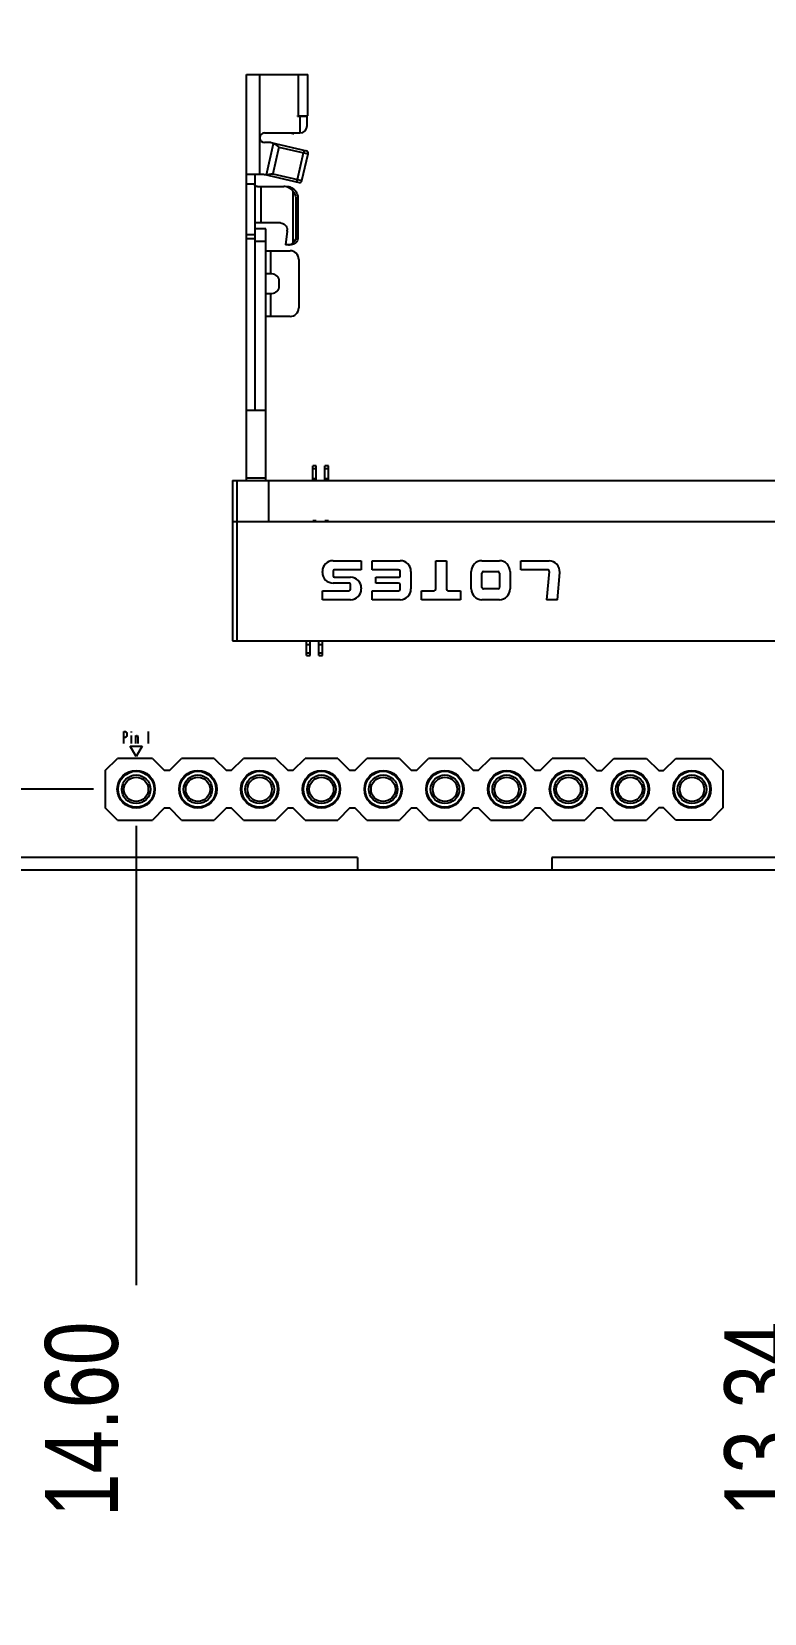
# Model space of a CAD drawing. Header units: millimetres. Extents: x 0 to 841, y 0 to 594.
# Drawn here: x 394.5 to 424.6, y 346.9 to 411.9 of the extents above; entities that cross this region are included whole.
import ezdxf

# ---------------------------------------------------------------- set-up
doc = ezdxf.new("R2010")
doc.units = ezdxf.units.MM
doc.header["$LTSCALE"] = 46.255
doc.layers.get('0').update_dxf_attribs({"linetype": 'CONTINUOUS'})
doc.layers.add('ASSEM_MEM', color=7, linetype='CONTINUOUS')
doc.styles.get("Standard").update_dxf_attribs({"font": 'txt', "width": 0.8})
doc.dimstyles.new('DIMSTYLE_1', dxfattribs={"dimtxt": 3, "dimasz": 2.1, "dimexe": 2, "dimexo": 1, "dimgap": 0.75, "dimtad": 0, "dimtih": 1, "dimtoh": 1, "dimzin": 0, "dimdsep": 46, "dimtxsty": 'STANDARD', "dimblk": '_FILLED', "dimblk1": '_FILLED', "dimblk2": '_FILLED', "dimcen": 0.09, "dimazin": 0, "dimtp": 0.01, "dimtm": 0.01, "dimtfac": 1, "dimtofl": 0, "dimtmove": 0, "dimatfit": 3, "dimldrblk": '_FILLED', "dimfxl": 1, "dimtolj": 1, "dimtzin": 0, "dimarcsym": 0})

# ---------------------------------------------------------------- blocks, each defined once
blk = doc.blocks.new('*D3')
at = {"color": 2, "linetype": 'CONTINUOUS'}
blk.add_line((412.694, 433.928), (377.53, 398.764), dxfattribs=at)
at = {"color": 2, "linetype": 'CONTINUOUS', "insert": (373.818, 400.355), "char_height": 3, "width": 9.6, "attachment_point": 3, "rotation": 45, "line_spacing_factor": 0.9}
blk.add_mtext('0.00', dxfattribs=at)
blk = doc.blocks.new('_FILLED')
at = {"color": 0, "linetype": 'BYBLOCK'}
blk.add_solid([(0, 0), (-1, 0.167), (-1, -0.167)], dxfattribs=at)
blk = doc.blocks.new('*D11')
at = {"color": 2, "linetype": 'CONTINUOUS'}
blk.add_line((339.401, 383.035), (339.401, 360.375), dxfattribs=at)
at = {"color": 2, "linetype": 'CONTINUOUS', "insert": (335.651, 358.875), "char_height": 3, "width": 12, "attachment_point": 3, "rotation": 90, "line_spacing_factor": 0.9}
blk.add_mtext('74.00', dxfattribs=at)
blk = doc.blocks.new('*D16')
at = {"color": 2, "linetype": 'CONTINUOUS'}
blk.add_line((398.801, 379.275), (398.801, 360.375), dxfattribs=at)
at = {"color": 2, "linetype": 'CONTINUOUS', "insert": (395.051, 358.875), "char_height": 3, "width": 12, "attachment_point": 3, "rotation": 90, "line_spacing_factor": 0.9}
blk.add_mtext('14.60', dxfattribs=at)
blk = doc.blocks.new('*D17')
at = {"color": 2, "linetype": 'CONTINUOUS'}
blk.add_line((397.051, 380.775), (254.218, 380.775), dxfattribs=at)
at = {"color": 2, "linetype": 'CONTINUOUS', "insert": (252.718, 384.525), "char_height": 3, "width": 12, "attachment_point": 3, "line_spacing_factor": 0.9}
blk.add_mtext('53.86', dxfattribs=at)
blk = doc.blocks.new('*D18')
at = {"color": 2, "linetype": 'CONTINUOUS'}
blk.add_line((426.741, 379.275), (426.741, 360.375), dxfattribs=at)
at = {"color": 2, "linetype": 'CONTINUOUS', "insert": (422.991, 358.875), "char_height": 3, "width": 12, "attachment_point": 3, "rotation": 90, "line_spacing_factor": 0.9}
blk.add_mtext('13.34', dxfattribs=at)
blk = doc.blocks.new('*D20')
at = {"color": 2, "linetype": 'CONTINUOUS'}
blk.add_line((472.636, 393.075), (472.636, 360.375), dxfattribs=at)
at = {"color": 2, "linetype": 'CONTINUOUS', "insert": (468.886, 358.875), "char_height": 3, "width": 12, "attachment_point": 3, "rotation": 90, "line_spacing_factor": 0.9}
blk.add_mtext('59.24', dxfattribs=at)
blk = doc.blocks.new('*D26')
at = {"color": 2, "linetype": 'CONTINUOUS'}
blk.add_line((514.901, 386.165), (514.901, 362.872), dxfattribs=at)
at = {"color": 2, "linetype": 'CONTINUOUS', "insert": (511.151, 361.372), "char_height": 3, "width": 14.4, "attachment_point": 3, "rotation": 90, "line_spacing_factor": 0.9}
blk.add_mtext('101.50', dxfattribs=at)
blk = doc.blocks.new('*D28')
at = {"color": 2, "linetype": 'CONTINUOUS'}
blk.add_line((306.901, 389.625), (306.901, 368.6), dxfattribs=at)
at = {"color": 2, "linetype": 'CONTINUOUS', "insert": (303.151, 367.1), "char_height": 3, "width": 14.4, "attachment_point": 3, "rotation": 90, "line_spacing_factor": 0.9}
blk.add_mtext('106.50', dxfattribs=at)

msp = doc.modelspace()

# ---------------------------------------------------------------- linework, layer by layer
at = {"layer": 'ASSEM_MEM', "color": 7, "linetype": 'CONTINUOUS'}
for p, q in [((403.336, 393.475), (403.336, 410.175)), ((403.336, 410.175), (405.859, 410.175)), ((405.859, 408.475), (405.859, 410.175)), ((405.436, 408.475), (405.859, 408.475)), ((405.436, 408.465), (405.436, 408.475)), ((405.436, 408.465), (405.836, 408.465)), ((405.836, 408.075), (405.836, 408.465)), ((404.086, 407.775), (405.536, 407.775)), ((404.336, 407.375), (404.086, 407.375)), ((404.336, 407.375), (405.801, 407.037)), ((405.247, 407.724), (405.212, 407.775)), ((405.247, 407.724), (405.319, 407.775)), ((405.621, 405.812), (405.876, 406.917)), ((403.337, 406.075), (404.036, 406.075)), ((403.686, 406.072), (403.686, 396.375)), ((404.036, 406.075), (405.501, 405.737)), ((403.789, 405.575), (404.871, 405.575)), ((405.457, 405.075), (405.457, 403.475)), ((404.731, 404.075), (403.686, 404.075)), ((404.136, 403.825), (403.686, 403.825)), ((404.136, 393.475), (404.136, 403.825)), ((405.013, 403.738), (404.947, 403.175)), ((404.138, 402.925), (405.136, 402.925)), ((405.172, 403.175), (404.947, 403.175)), ((405.486, 402.575), (405.486, 400.575)), ((404.386, 401.975), (404.136, 401.975)), ((404.686, 401.475), (404.686, 401.675)), ((404.136, 401.175), (404.386, 401.175)), ((405.136, 400.225), (404.136, 400.225)), ((403.336, 396.375), (404.136, 396.375)), ((406.211, 394.075), (406.061, 394.075)), ((406.061, 393.475), (406.061, 394.075)), ((406.211, 393.475), (406.211, 394.075)), ((406.711, 394.075), (406.561, 394.075)), ((406.561, 393.475), (406.561, 394.075)), ((406.711, 393.475), (406.711, 394.075)), ((402.761, 393.475), (475.761, 393.475)), ((402.761, 393.475), (402.761, 386.875)), ((404.136, 393.575), (403.335, 393.575)), ((404.261, 391.795), (404.261, 393.475)), ((402.761, 391.795), (475.761, 391.795)), ((406.211, 391.815), (406.061, 391.815)), ((406.061, 391.795), (406.061, 391.815)), ((406.211, 391.815), (406.211, 391.795)), ((406.711, 391.815), (406.561, 391.815)), ((406.561, 391.795), (406.561, 391.815)), ((406.711, 391.815), (406.711, 391.795)), ((406.901, 390.175), (408.061, 390.175)), ((408.061, 389.807), (406.965, 389.807)), ((408.061, 390.175), (408.061, 389.807)), ((408.501, 390.175), (409.661, 390.175)), ((408.501, 389.807), (408.501, 390.175)), ((409.597, 389.807), (408.501, 389.807)), ((411.121, 390.175), (411.561, 390.175)), ((411.121, 389.007), (411.121, 390.175)), ((411.561, 390.175), (411.561, 389.007)), ((413.021, 390.175), (413.741, 390.175)), ((414.621, 390.175), (415.782, 390.175)), ((414.621, 389.807), (414.621, 390.175)), ((415.721, 389.807), (414.621, 389.807)), ((406.461, 389.695), (406.461, 389.735)), ((406.901, 389.743), (406.901, 389.559)), ((407.557, 389.255), (406.901, 389.255)), ((406.965, 389.495), (407.621, 389.495)), ((407.621, 389.007), (407.621, 389.191)), ((408.664, 389.495), (409.597, 389.495)), ((408.664, 389.255), (408.664, 389.495)), ((409.597, 389.255), (408.664, 389.255)), ((409.661, 389.559), (409.661, 389.743)), ((409.661, 389.007), (409.661, 389.191)), ((410.101, 389.735), (410.101, 389.015)), ((412.581, 389.015), (412.581, 389.735)), ((413.021, 389.079), (413.021, 389.671)), ((413.085, 389.735), (413.677, 389.735)), ((413.741, 389.671), (413.741, 389.079)), ((414.181, 389.735), (414.181, 389.015)), ((415.784, 389.737), (415.683, 388.575)), ((416.123, 388.575), (416.221, 389.696)), ((406.461, 388.943), (407.557, 388.943)), ((406.461, 388.575), (406.461, 388.943)), ((407.621, 388.575), (406.461, 388.575)), ((408.061, 389.055), (408.061, 389.015)), ((408.501, 388.943), (409.597, 388.943)), ((408.501, 388.575), (408.501, 388.943)), ((409.661, 388.575), (408.501, 388.575)), ((410.541, 388.943), (411.057, 388.943)), ((410.541, 388.575), (410.541, 388.943)), ((412.141, 388.575), (410.541, 388.575)), ((411.625, 388.943), (412.141, 388.943)), ((412.141, 388.943), (412.141, 388.575)), ((413.741, 388.575), (413.021, 388.575)), ((413.677, 389.015), (413.085, 389.015)), ((416.123, 388.575), (415.683, 388.575)), ((402.761, 386.875), (475.761, 386.875)), ((405.811, 386.275), (405.811, 386.875)), ((405.961, 386.275), (405.961, 386.875)), ((406.311, 386.275), (406.311, 386.875)), ((406.461, 386.275), (406.461, 386.875)), ((405.811, 386.275), (405.961, 386.275)), ((406.311, 386.275), (406.461, 386.275)), ((397.531, 381.545), (398.031, 382.045)), ((399.471, 382.045), (398.031, 382.045)), ((399.471, 382.045), (399.971, 381.545)), ((400.171, 381.545), (400.671, 382.045)), ((402.011, 382.045), (400.671, 382.045)), ((402.011, 382.045), (402.511, 381.545)), ((402.711, 381.545), (403.211, 382.045)), ((404.551, 382.045), (403.211, 382.045)), ((404.551, 382.045), (405.051, 381.545)), ((405.251, 381.545), (405.751, 382.045)), ((407.091, 382.045), (405.751, 382.045)), ((407.091, 382.045), (407.591, 381.545)), ((407.791, 381.545), (408.291, 382.045)), ((409.631, 382.045), (408.291, 382.045)), ((409.631, 382.045), (410.131, 381.545)), ((410.331, 381.545), (410.831, 382.045)), ((412.171, 382.045), (410.831, 382.045)), ((412.171, 382.045), (412.671, 381.545)), ((412.871, 381.545), (413.371, 382.045)), ((414.711, 382.045), (413.371, 382.045)), ((414.711, 382.045), (415.211, 381.545)), ((415.411, 381.545), (415.911, 382.045)), ((417.251, 382.045), (415.911, 382.045)), ((417.251, 382.045), (417.751, 381.545)), ((417.951, 381.545), (418.451, 382.045)), ((418.451, 382.045), (419.791, 382.045)), ((419.791, 382.045), (420.291, 381.545)), ((420.491, 381.545), (420.991, 382.045)), ((420.991, 382.045), (422.431, 382.045)), ((422.431, 382.045), (422.931, 381.545)), ((397.531, 381.545), (397.531, 380.005)), ((400.171, 381.545), (399.971, 381.545)), ((402.711, 381.545), (402.511, 381.545)), ((405.251, 381.545), (405.051, 381.545)), ((407.791, 381.545), (407.591, 381.545)), ((410.331, 381.545), (410.131, 381.545)), ((412.871, 381.545), (412.671, 381.545)), ((415.411, 381.545), (415.211, 381.545)), ((417.751, 381.545), (417.951, 381.545)), ((420.291, 381.545), (420.491, 381.545)), ((422.931, 381.545), (422.931, 380.005)), ((398.031, 379.505), (397.531, 380.005)), ((399.971, 380.005), (399.471, 379.505)), ((399.971, 380.005), (400.171, 380.005)), ((400.671, 379.505), (400.171, 380.005)), ((402.511, 380.005), (402.011, 379.505)), ((402.511, 380.005), (402.711, 380.005)), ((403.211, 379.505), (402.711, 380.005)), ((405.051, 380.005), (404.551, 379.505)), ((405.051, 380.005), (405.251, 380.005)), ((405.751, 379.505), (405.251, 380.005)), ((407.591, 380.005), (407.091, 379.505)), ((407.591, 380.005), (407.791, 380.005)), ((408.291, 379.505), (407.791, 380.005)), ((410.131, 380.005), (409.631, 379.505)), ((410.131, 380.005), (410.331, 380.005)), ((410.831, 379.505), (410.331, 380.005)), ((412.671, 380.005), (412.171, 379.505)), ((412.671, 380.005), (412.871, 380.005)), ((413.371, 379.505), (412.871, 380.005)), ((415.211, 380.005), (414.711, 379.505)), ((415.211, 380.005), (415.411, 380.005)), ((415.911, 379.505), (415.411, 380.005)), ((417.751, 380.005), (417.251, 379.505)), ((417.751, 380.005), (417.951, 380.005)), ((418.451, 379.505), (417.951, 380.005)), ((420.291, 380.005), (419.791, 379.505)), ((420.491, 380.005), (420.291, 380.005)), ((420.991, 379.505), (420.491, 380.005)), ((422.931, 380.005), (422.431, 379.505)), ((398.031, 379.505), (399.471, 379.505)), ((400.671, 379.505), (402.011, 379.505)), ((403.211, 379.505), (404.551, 379.505)), ((405.751, 379.505), (407.091, 379.505)), ((408.291, 379.505), (409.631, 379.505)), ((410.831, 379.505), (412.171, 379.505)), ((413.371, 379.505), (414.711, 379.505)), ((415.911, 379.505), (417.251, 379.505)), ((418.451, 379.505), (419.791, 379.505)), ((422.431, 379.505), (420.991, 379.505)), ((407.901, 377.465), (415.901, 377.465))]:
    msp.add_line(p, q, dxfattribs=at)
at = {"layer": 'ASSEM_MEM', "color": 9, "linetype": 'CONTINUOUS'}
for p, q in [((403.886, 406.075), (403.886, 410.175)), ((405.459, 410.175), (405.459, 408.475)), ((405.536, 408.465), (405.536, 407.775)), ((404.156, 406.055), (404.453, 407.339)), ((404.675, 407.194), (404.42, 406.089)), ((404.675, 407.194), (405.876, 406.917)), ((405.434, 405.855), (405.689, 406.96)), ((404.42, 406.089), (405.621, 405.812)), ((403.336, 405.676), (403.686, 405.676)), ((403.949, 404.075), (403.949, 405.575)), ((405.251, 405.375), (405.251, 403.251)), ((405.377, 405.075), (405.457, 405.075)), ((405.377, 403.475), (405.377, 405.075)), ((403.686, 403.577), (403.336, 403.577)), ((403.336, 403.438), (403.686, 403.438)), ((405.457, 403.475), (405.377, 403.475)), ((403.686, 403.325), (404.136, 403.325)), ((404.336, 401.975), (404.336, 402.925)), ((404.336, 400.225), (404.336, 401.175)), ((406.061, 393.975), (406.211, 393.975)), ((406.561, 393.975), (406.711, 393.975)), ((402.961, 386.875), (402.961, 393.475)), ((406.211, 393.549), (406.061, 393.549)), ((406.711, 393.549), (406.561, 393.549)), ((405.811, 386.725), (405.961, 386.725)), ((406.311, 386.725), (406.461, 386.725)), ((405.961, 386.375), (405.811, 386.375)), ((406.461, 386.375), (406.311, 386.375))]:
    msp.add_line(p, q, dxfattribs=at)
at = {"layer": 'ASSEM_MEM', "color": 40, "linetype": 'CONTINUOUS'}
for p, q in [((398.301, 383.153), (398.374, 383.153)), ((398.301, 382.653), (398.301, 383.153)), ((398.374, 382.903), (398.301, 382.903)), ((398.374, 383.153), (398.404, 383.111)), ((398.404, 382.944), (398.374, 382.903)), ((398.404, 383.111), (398.418, 383.069)), ((398.418, 382.986), (398.404, 382.944)), ((398.418, 383.069), (398.418, 382.986)), ((398.595, 383.153), (398.595, 383.111)), ((398.595, 382.986), (398.595, 382.653)), ((398.786, 382.653), (398.786, 382.986)), ((398.786, 382.903), (398.815, 382.986)), ((398.815, 382.986), (398.845, 382.986)), ((398.845, 382.986), (398.874, 382.903)), ((398.874, 382.903), (398.874, 382.653)), ((399.301, 383.153), (399.301, 382.653))]:
    msp.add_line(p, q, dxfattribs=at)
at = {"layer": 'ASSEM_MEM', "color": 4, "linetype": 'CONTINUOUS'}
for p, q in [((398.551, 382.553), (399.051, 382.553)), ((398.801, 382.12), (398.551, 382.553)), ((399.051, 382.553), (398.801, 382.12)), ((407.901, 377.965), (386.751, 377.965)), ((386.751, 377.465), (407.901, 377.465)), ((407.901, 377.965), (407.901, 377.465)), ((451.401, 377.965), (415.901, 377.965)), ((415.901, 377.965), (415.901, 377.465)), ((415.901, 377.465), (451.401, 377.465))]:
    msp.add_line(p, q, dxfattribs=at)
at = {"layer": 'ASSEM_MEM', "color": 7, "linetype": 'CONTINUOUS'}
for centre, radius in [((398.801, 380.775), 0.775), ((398.801, 380.775), 0.765), ((398.801, 380.775), 0.74), ((401.341, 380.775), 0.775), ((401.341, 380.775), 0.765), ((401.341, 380.775), 0.74), ((403.881, 380.775), 0.775), ((403.881, 380.775), 0.765), ((403.881, 380.775), 0.74), ((406.421, 380.775), 0.775), ((406.421, 380.775), 0.765), ((406.421, 380.775), 0.74), ((408.961, 380.775), 0.775), ((408.961, 380.775), 0.765), ((408.961, 380.775), 0.74), ((411.501, 380.775), 0.775), ((411.501, 380.775), 0.765), ((411.501, 380.775), 0.74), ((414.041, 380.775), 0.775), ((414.041, 380.775), 0.765), ((414.041, 380.775), 0.74), ((416.581, 380.775), 0.775), ((416.581, 380.775), 0.765), ((416.581, 380.775), 0.74), ((419.121, 380.775), 0.775), ((419.121, 380.775), 0.765), ((419.121, 380.775), 0.74), ((421.661, 380.775), 0.775), ((421.661, 380.775), 0.765), ((421.661, 380.775), 0.74), ((398.801, 380.775), 0.5), ((401.341, 380.775), 0.5), ((403.881, 380.775), 0.5), ((406.421, 380.775), 0.5), ((408.961, 380.775), 0.5), ((411.501, 380.775), 0.5), ((414.041, 380.775), 0.5), ((416.581, 380.775), 0.5), ((419.121, 380.775), 0.5), ((421.661, 380.775), 0.5)]:
    msp.add_circle(centre, radius, dxfattribs=at)
at = {"layer": 'ASSEM_MEM', "color": 9, "linetype": 'CONTINUOUS'}
for centre in [(398.801, 380.775), (401.341, 380.775), (403.881, 380.775), (406.421, 380.775), (408.961, 380.775), (411.501, 380.775), (414.041, 380.775), (416.581, 380.775), (419.121, 380.775), (421.661, 380.775)]:
    msp.add_circle(centre, 0.59, dxfattribs=at)
at = {"layer": 'ASSEM_MEM', "color": 7, "linetype": 'CONTINUOUS'}
for centre, radius, start, end in [((405.536, 408.075), 0.3, 270, 360), ((404.086, 407.575), 0.2, 90, 270), ((403.31, 405.485), 2.187, 51.36762, 52.00596), ((405.778, 406.939), 0.1, 347.00538, 77.00538), ((404.547, 404.872), 0.865, 31.69646, 35.49336), ((405.523, 405.834), 0.1, 257.00538, 347.00538), ((404.699, 403.775), 0.316, 353.29509, 359.93301), ((405.136, 402.575), 0.35, 359.99602, 90.0015), ((404.938, 403.583), 0.456, 313.29879, 319.04566), ((404.386, 401.675), 0.3, 359.99648, 90.00019), ((404.386, 401.475), 0.3, 269.99644, 0.00029), ((405.136, 400.575), 0.35, 269.99602, 0.00151), ((406.901, 389.735), 0.44, 89.99989, 179.99976), ((406.965, 389.743), 0.064, 89.99918, 179.99994), ((409.597, 389.743), 0.064, 0, 89.99854), ((409.661, 389.735), 0.44, 0, 89.99996), ((413.021, 389.735), 0.44, 89.99998, 179.99985), ((413.741, 389.735), 0.44, 0, 90.00008), ((415.721, 389.743), 0.064, 354.997, 90.00022), ((415.782, 389.735), 0.44, 354.997, 89.99991), ((406.901, 389.695), 0.44, 180, 270.00003), ((406.965, 389.559), 0.064, 180.00001, 269.99875), ((407.557, 389.191), 0.064, 0, 90.00094), ((407.621, 389.055), 0.44, 0, 89.9997), ((409.597, 389.559), 0.064, 269.9997, 360), ((409.597, 389.191), 0.064, 0, 89.99847), ((413.085, 389.671), 0.064, 90.00223, 179.99969), ((413.677, 389.671), 0.064, 0, 89.99986), ((407.557, 389.007), 0.064, 270.001, 360), ((407.621, 389.015), 0.44, 270.00013, 360), ((409.597, 389.007), 0.064, 269.99986, 360), ((409.661, 389.015), 0.44, 270.00001, 360), ((411.057, 389.007), 0.064, 270.0016, 360), ((411.625, 389.007), 0.064, 180, 269.99701), ((413.021, 389.015), 0.44, 180, 270.00011), ((413.085, 389.079), 0.064, 180.00137, 270.00226), ((413.677, 389.079), 0.064, 270, 360), ((413.741, 389.015), 0.44, 269.9999, 360)]:
    msp.add_arc(centre, radius, start, end, dxfattribs=at)
for centre, major_axis, start_param, end_param in [((404.346, 407.27), (0.215, -0.05), 1.158695, 1.570796), ((404.091, 406.165), (-0.215, 0.05), 1.570796, 1.982898)]:
    msp.add_ellipse(centre, major_axis=major_axis, ratio=0.45399, start_param=start_param, end_param=end_param, dxfattribs=at)
for points, knots in [([(404.453, 407.339), (404.472, 407.331), (404.543, 407.294), (404.609, 407.246), (404.656, 407.209)], [0, 0, 0, 0, 0.256351, 1, 1, 1, 1]), ([(403.337, 406.075), (403.337, 406.075), (403.336, 406.074), (403.336, 406.073), (403.336, 406.072)], [0, 0, 0, 0, 0.412224, 1, 1, 1, 1]), ([(404.42, 406.089), (404.4, 406.084), (404.313, 406.066), (404.224, 406.053), (404.156, 406.055)], [0, 0, 0, 0, 0.240092, 1, 1, 1, 1]), ([(403.789, 405.575), (403.774, 405.575), (403.748, 405.575), (403.714, 405.58), (403.689, 405.596), (403.686, 405.614), (403.686, 405.622)], [0, 0, 0, 0, 0.347211, 0.614725, 0.809352, 1, 1, 1, 1]), ([(405.251, 405.375), (405.208, 405.435), (405.093, 405.536), (404.944, 405.575), (404.871, 405.575)], [0, 0, 0, 0, 0.504779, 1, 1, 1, 1]), ([(404.982, 405.575), (405.044, 405.575), (405.17, 405.548), (405.328, 405.436), (405.432, 405.27), (405.457, 405.14), (405.457, 405.075)], [0, 0, 0, 0, 0.243914, 0.491388, 0.743903, 1, 1, 1, 1]), ([(405.283, 405.327), (405.295, 405.307), (405.339, 405.228), (405.368, 405.141), (405.377, 405.075)], [0, 0, 0, 0, 0.259094, 1, 1, 1, 1]), ([(404.731, 404.075), (404.804, 404.075), (404.958, 404.007), (405.015, 403.851), (405.015, 403.775)], [0, 0, 0, 0, 0.490732, 1, 1, 1, 1]), ([(405.457, 403.475), (405.457, 403.436), (405.442, 403.358), (405.379, 403.258), (405.285, 403.191), (405.209, 403.175), (405.172, 403.175)], [0, 0, 0, 0, 0.256084, 0.508613, 0.756099, 1, 1, 1, 1]), ([(405.377, 403.475), (405.374, 403.458), (405.356, 403.389), (405.318, 403.325), (405.283, 403.284)], [0, 0, 0, 0, 0.237411, 1, 1, 1, 1]), ([(405.061, 403.175), (405.113, 403.175), (405.184, 403.196), (405.238, 403.239), (405.251, 403.251)], [0, 0, 0, 0, 0.745144, 1, 1, 1, 1])]:
    msp.add_open_spline(points, degree=3, knots=knots, dxfattribs=at)
at = {"layer": 'ASSEM_MEM', "color": 9, "linetype": 'CONTINUOUS'}
for points, knots in [([(405.668, 407.067), (405.681, 407.064), (405.699, 407.025), (405.695, 406.991), (405.692, 406.97)], [0, 0, 0, 0, 0.377459, 1, 1, 1, 1]), ([(405.434, 405.855), (405.432, 405.842), (405.424, 405.819), (405.407, 405.786), (405.382, 405.764), (405.368, 405.767)], [0, 0, 0, 0, 0.331323, 0.624475, 1, 1, 1, 1])]:
    msp.add_open_spline(points, degree=3, knots=knots, dxfattribs=at)
msp.add_open_spline([(405.692, 406.97), (405.691, 406.967), (405.69, 406.963), (405.689, 406.96)], degree=3, dxfattribs=at)

# ---------------------------------------------------------------- dimensions: what is measured, and where the dimension line sits
at = {"color": 2, "linetype": 'CONTINUOUS'}
for feature_location, offset, dtype, origin, picture, middle in [((397.051, 380.775), (-142.833, 0), 0, (398.051, 434.635), '*D17', (246.718, 383.025)), ((412.694, 433.928), (-35.163, -35.163), 0, (413.401, 434.635), '*D3', (371.484, 395.9)), ((472.63574854, 393.074714888), (0, -32.699990304), 1, (413.40074854, 394.074714888), '*D20', (470.385749598, 352.949721009)), ((306.901, 389.625), (0, -21.025), 1, (413.401, 390.625), '*D28', (304.651, 360.2)), ((514.901, 386.165), (0, -23.293), 1, (413.401, 387.165), '*D26', (512.651, 354.472)), ((339.401, 383.035), (0, -22.66), 1, (413.401, 384.035), '*D11', (337.151, 352.875)), ((398.801, 379.275), (0, -18.9), 1, (413.401, 380.275), '*D16', (396.551, 353.175)), ((426.741, 379.275), (0, -18.9), 1, (413.401, 380.275), '*D18', (424.491, 353.25))]:
    dim = msp.add_ordinate_dim(feature_location=feature_location, offset=offset, dtype=dtype, origin=origin, dimstyle='DIMSTYLE_1', override={"dimtad": 1, "dimtih": 0, "dimtoh": 0}, dxfattribs=at)
    dim.commit()
    dim.dimension.update_dxf_attribs({"geometry": picture, "text_midpoint": middle})

doc.saveas('drawing.dxf')
